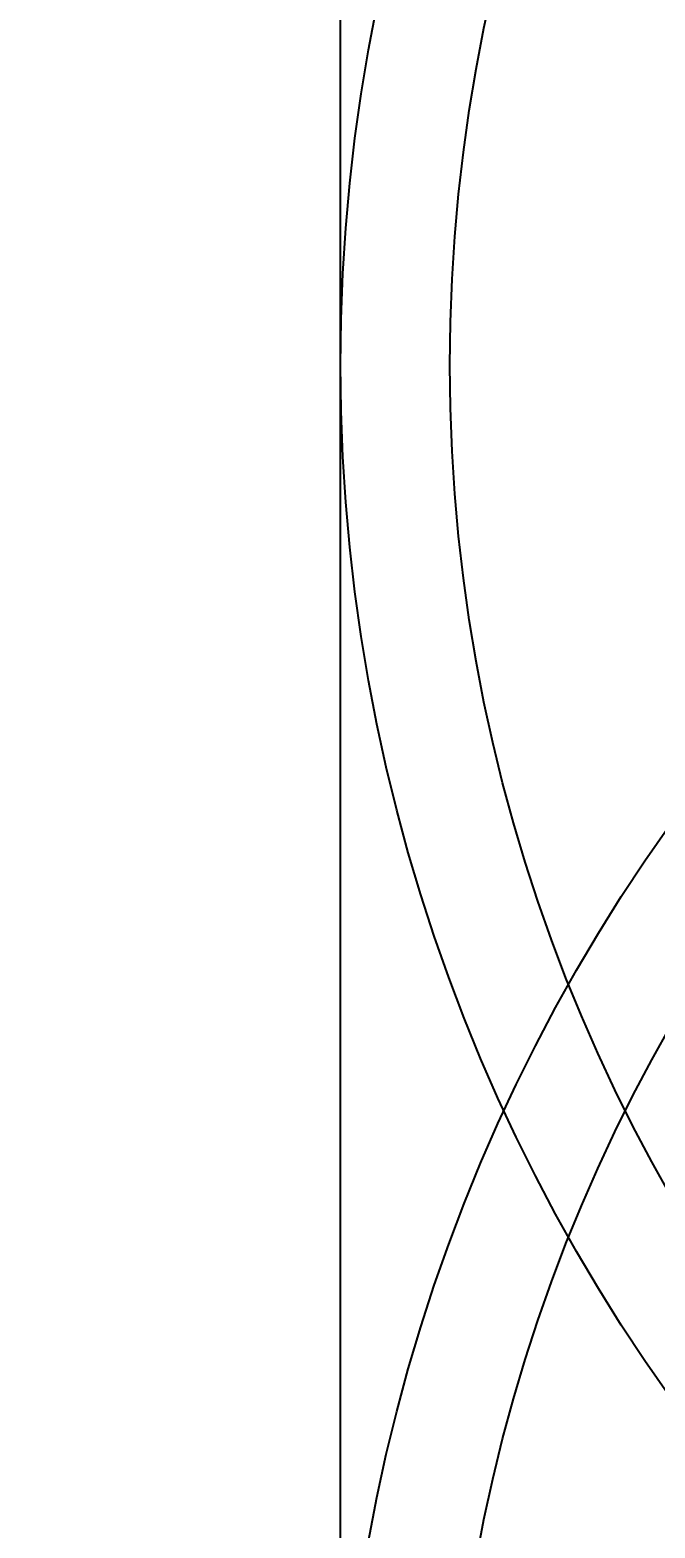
# Model space of a CAD drawing. Header units: metres. Extents: x -325 to 301, y -147 to 149.
# Drawn here: x 61.817 to 62.657, y 29.68 to 31.695 of the extents above; entities that cross this region are included whole.
import ezdxf

# ---------------------------------------------------------------- set-up
doc = ezdxf.new("R2010")
doc.units = ezdxf.units.M
doc.layers.get('Defpoints').update_dxf_attribs({"lineweight": 13})
doc.layers.add('-aux', color=50, linetype='Continuous', plot=False)
doc.layers.add('-AUX-QAD', color=5, linetype='Continuous', plot=False)
doc.layers.add('0-TX-1_25', color=7, linetype='Continuous', true_color=0x3f4f7f)
doc.styles.get("Standard").update_dxf_attribs({"font": 'arial.ttf'})
doc.dimstyles.new('ISO-25', dxfattribs={"dimtxt": 0.1, "dimasz": 0.1, "dimexe": 0.1, "dimexo": 0.1, "dimgap": 0.1, "dimtad": 1, "dimdec": 0, "dimlfac": 100, "dimzin": 9, "dimtxsty": 'Standard', "dimblk": 'OBLIQUE', "dimcen": 0.1, "dimadec": 0, "dimazin": 0, "dimtfac": 1, "dimtdec": 0, "dimtmove": 0, "dimatfit": 3, "dimldrblk": 'OBLIQUE', "dimfxl": 1, "dimarcsym": 0})

# ---------------------------------------------------------------- blocks, each defined once
blk = doc.blocks.new('_Oblique')
at = {"color": 0, "lineweight": -2}
blk.add_line((-0.499999999995058, -0.4999999998130015), (0.500000000028669, 0.500000000163238), dxfattribs=at)
blk = doc.blocks.new('*D1507')
at = {"layer": '0-TX-1_25', "color": 0, "lineweight": -2, "transparency": 16777216}
for p, q in [((125.070910250361, 30.37956520640337), (124.9762901443603, 30.37956520640337)), ((125.0012901443603, 30.37956520640337), (125.0012901443603, 30.22880486568642)), ((124.9012901443603, 30.22880486568642), (125.0262901443603, 30.22880486568642))]:
    blk.add_line(p, q, dxfattribs=at)
at = {"layer": 'Defpoints', "color": 0, "transparency": 16777216}
for p in [(125.095910250361, 30.37956520640337), (22.7212616783194, 30.2288048656864), (125.0012901443603, 30.22880486568642)]:
    blk.add_point(p, dxfattribs=at)
at = {"layer": '0-TX-1_25', "color": 0, "lineweight": -2, "transparency": 16777216, "xscale": 0.025, "yscale": 0.025, "zscale": 0.025}
for p, rotation in [((125.0012901443603, 30.37956520640337), 90), ((125.0012901443603, 30.22880486568642), 270)]:
    blk.add_blockref('_Oblique', p, dxfattribs=dict(at, rotation=rotation))
at = {"layer": '0-TX-1_25', "color": 0, "transparency": 16777216, "insert": (124.95842008979, 30.30418503604485), "char_height": 0.035, "attachment_point": 5, "rotation": 90}
blk.add_mtext('15', dxfattribs=at)
blk = doc.blocks.new('*D1716')
at = {"layer": '0-TX-1_25', "color": 0, "lineweight": -2, "transparency": 16777216}
for p, q in [((22.79435890317222, 30.84073367747433), (22.66935890317222, 30.84073367747433)), ((22.69435890317223, 30.84073367747433), (22.69435890317223, 30.72659722064531)), ((22.70589523368086, 30.72659722064531), (22.66935890317223, 30.72659722064531))]:
    blk.add_line(p, q, dxfattribs=at)
at = {"layer": 'Defpoints', "color": 0, "transparency": 16777216}
for p in [(141.1863585769123, 30.84073367747435), (22.69435890317223, 30.72659722064531), (22.73089523368086, 30.72659722064531)]:
    blk.add_point(p, dxfattribs=at)
at = {"layer": '0-TX-1_25', "color": 0, "lineweight": -2, "transparency": 16777216, "xscale": 0.025, "yscale": 0.025, "zscale": 0.025}
for p, rotation in [((22.69435890317223, 30.84073367747433), 90), ((22.69435890317223, 30.72659722064531), 270)]:
    blk.add_blockref('_Oblique', p, dxfattribs=dict(at, rotation=rotation))
at = {"layer": '0-TX-1_25', "color": 0, "transparency": 16777216, "insert": (22.65178727970703, 30.7836654490598), "char_height": 0.035, "attachment_point": 5, "rotation": 90}
blk.add_mtext('11', dxfattribs=at)

msp = doc.modelspace()

# ---------------------------------------------------------------- linework, layer by layer
at = {"layer": '-aux'}
msp.add_lwpolyline([(62.23447743480324, 3.456691224966903), (62.23447743480324, 133.4566912249669)], dxfattribs=at)
at = {"layer": '-AUX-QAD'}
for centre, radius in [((64.63065285732773, 31.2442517638392), 2.396175422524493), ((64.63065285732773, 31.2442517638392), 2.249055570647946), ((64.63065285732773, 29.23765525903809), 2.396175422524493), ((64.63065285732773, 29.23765525903809), 2.249055570647946)]:
    msp.add_circle(centre, radius, dxfattribs=at)

# ---------------------------------------------------------------- dimensions: what is measured, and where the dimension line sits
at = {"layer": '0-TX-1_25'}
for base, p1, p2, picture, middle in [((22.69435890317223, 30.72659722064531), (141.1863585769122, 30.84073367747433), (22.73089523368085, 30.72659722064529), '*D1716', (22.65178727970703, 30.7836654490598)), ((125.0012901443603, 30.22880486568642), (125.095910250361, 30.37956520640336), (22.72126167831939, 30.22880486568639), '*D1507', (124.95842008979, 30.30418503604485))]:
    dim = msp.add_linear_dim(base=base, p1=p1, p2=p2, angle=90, dimstyle='ISO-25', override={"dimtxt": 0.035, "dimasz": 0.025, "dimexe": 0.025, "dimexo": 0.025, "dimgap": 0.025, "dimblk1": 'Oblique', "dimblk2": 'Oblique', "dimsah": 1, "dimfxl": 0.1, "dimfxlon": 1, "dimarcsym": 1}, dxfattribs=at)
    dim.commit()
    dim.dimension.update_dxf_attribs({"geometry": picture, "text_midpoint": middle})

doc.saveas('drawing.dxf')
